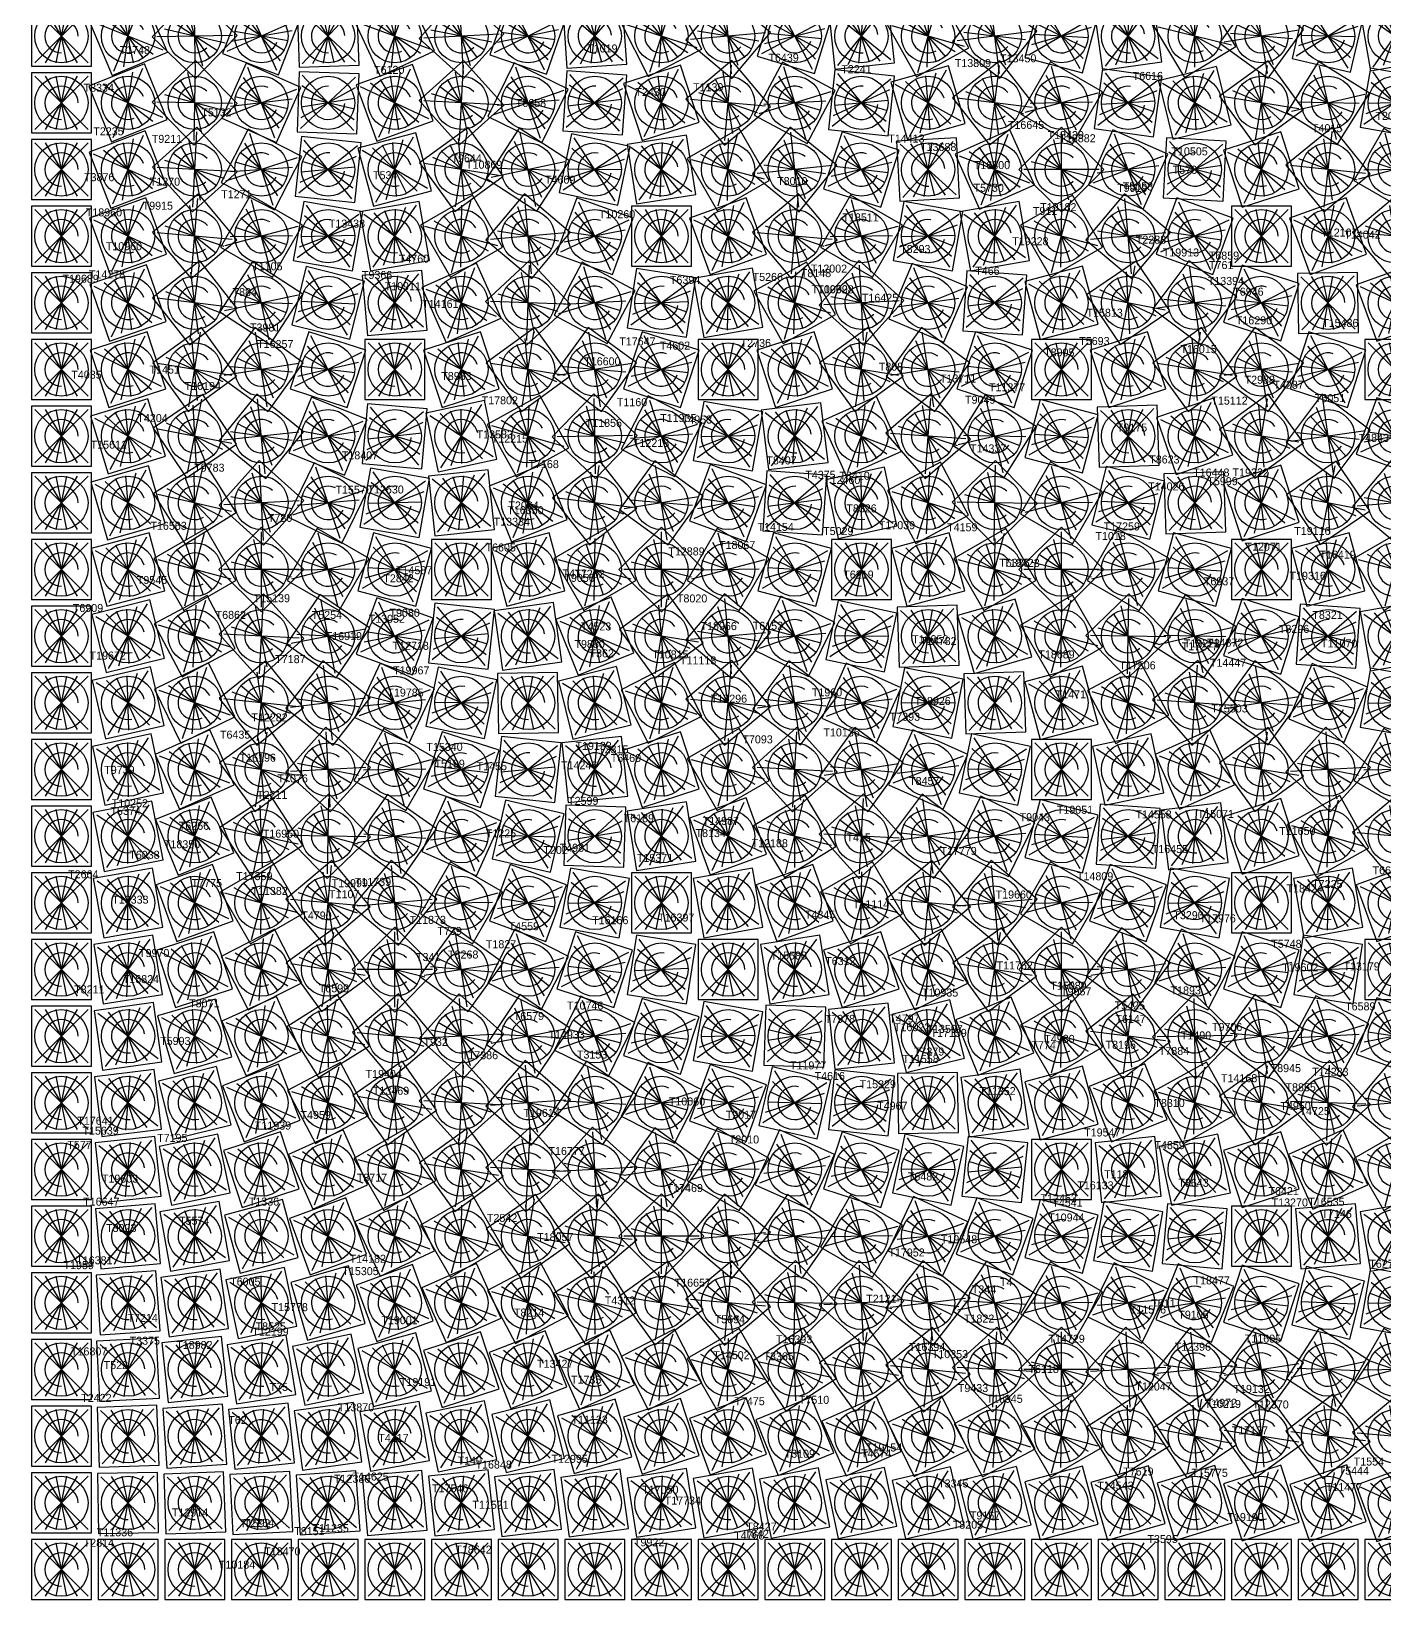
# Model space of a CAD drawing. Header units: metres. Extents: x -45 to 15052, y -45 to 15012.
# Drawn here: x -45 to 1985, y -45 to 2307 of the extents above; entities that cross this region are included whole.
import ezdxf

# ---------------------------------------------------------------- set-up
doc = ezdxf.new("R2010")
doc.units = ezdxf.units.M
for name, color, linetype in [('L0', 1, 'Continuous'), ('L1', 2, 'Continuous'), ('L10', 4, 'Continuous'), ('L11', 5, 'Continuous'), ('L2', 3, 'Continuous'), ('L3', 4, 'Continuous'), ('L4', 5, 'Continuous'), ('L5', 6, 'Continuous'), ('L6', 7, 'Continuous'), ('L7', 1, 'Continuous'), ('L8', 2, 'Continuous'), ('L9', 3, 'Continuous')]:
    doc.layers.add(name, color=color, linetype=linetype)

# ---------------------------------------------------------------- blocks, each defined once
blk = doc.blocks.new('CELL')
for p, q in [((-40, -40), (40, 40)), ((40, -40), (-40, 40)), ((-24, -40), (24, 40)), ((24, -40), (-24, 40)), ((-8, -40), (8, 40)), ((8, -40), (-8, 40))]:
    blk.add_line(p, q)
blk.add_lwpolyline([(-45, -45), (45, -45), (45, 45), (-45, 45)], close=True)
blk.add_circle((0, 0), 40)
blk.add_arc((0, 0), 25, 0, 270)

msp = doc.modelspace()

# ---------------------------------------------------------------- block references
at = {"layer": 'L0'}
for p, rotation in [((100, 2300), 23), ((1300, 2300), 29), ((200, 2200), 43.99999999999999), ((1400, 2200), 38), ((300, 2100), 63), ((1500, 2100), 45), ((400, 2000), 80), ((1600, 2000), 50), ((1700, 1900), 53), ((500, 1900), 5), ((1800, 1800), 54), ((600, 1800), 18), ((700, 1700), 29), ((1900, 1700), 53), ((800, 1600), 38), ((2000, 1600), 50), ((900, 1500), 45), ((1000, 1400), 50), ((1100, 1300), 53), ((1200, 1200), 54), ((100, 1100), 11), ((1300, 1100), 53), ((1400, 1000), 50), ((200, 1000), 20), ((300, 900), 27), ((1500, 900), 45), ((400, 800), 32), ((1600, 800), 38), ((500, 700), 35), ((1700, 700), 29), ((600, 600), 36), ((1800, 600), 18), ((700, 500), 35), ((1900, 500), 5), ((800, 400), 32), ((2000, 400), 80), ((900, 300), 27), ((1000, 200), 20), ((1100, 100), 11)]:
    msp.add_blockref('CELL', p, dxfattribs=dict(at, rotation=rotation))
for p in [(0, 1200), (0, 0), (1200, 0)]:
    msp.add_blockref('CELL', p, dxfattribs=at)
at = {"layer": 'L1'}
for p, rotation in [((200, 2300), 46), ((1400, 2300), 52.00000000000001), ((300, 2200), 66), ((1500, 2200), 59.99999999999999), ((400, 2100), 84), ((1600, 2100), 66), ((500, 2000), 10), ((1700, 2000), 70), ((600, 1900), 24), ((1800, 1900), 72), ((700, 1800), 36), ((1900, 1800), 72), ((800, 1700), 46), ((2000, 1700), 70), ((900, 1600), 54), ((1000, 1500), 59.99999999999999), ((1100, 1400), 64), ((1200, 1300), 66), ((100, 1200), 12), ((1300, 1200), 66), ((200, 1100), 22), ((1400, 1100), 64), ((300, 1000), 30), ((1500, 1000), 59.99999999999999), ((400, 900), 36), ((1600, 900), 54), ((500, 800), 40), ((1700, 800), 46), ((600, 700), 42), ((1800, 700), 36), ((700, 600), 42), ((1900, 600), 24), ((800, 500), 40), ((2000, 500), 10), ((900, 400), 36), ((1000, 300), 30), ((1100, 200), 22), ((1200, 100), 12)]:
    msp.add_blockref('CELL', p, dxfattribs=dict(at, rotation=rotation))
for p in [(0, 1300), (0, 100), (100, 0), (1300, 0)]:
    msp.add_blockref('CELL', p, dxfattribs=at)
at = {"layer": 'L10'}
for p, rotation in [((1100, 2300), 73), ((1200, 2200), 84), ((100, 2100), 21), ((1300, 2100), 3), ((200, 2000), 40), ((1400, 2000), 10), ((300, 1900), 57.00000000000001), ((1500, 1900), 15), ((400, 1800), 72), ((1600, 1800), 18), ((500, 1700), 85), ((1700, 1700), 19), ((600, 1600), 6), ((1800, 1600), 18), ((700, 1500), 15), ((1900, 1500), 15), ((800, 1400), 22), ((2000, 1400), 10), ((900, 1300), 27), ((1000, 1200), 30), ((1100, 1100), 31), ((1200, 1000), 30), ((100, 900), 9), ((1300, 900), 27), ((200, 800), 16), ((1400, 800), 22), ((300, 700), 21), ((1500, 700), 15), ((400, 600), 24), ((1600, 600), 6), ((500, 500), 25), ((1700, 500), 85), ((600, 400), 24), ((1800, 400), 72), ((700, 300), 21), ((1900, 300), 57.00000000000001), ((2000, 200), 40), ((800, 200), 16), ((900, 100), 9)]:
    msp.add_blockref('CELL', p, dxfattribs=dict(at, rotation=rotation))
for p in [(0, 2200), (0, 1000), (1000, 0)]:
    msp.add_blockref('CELL', p, dxfattribs=at)
at = {"layer": 'L11'}
for p in [(0, 2300), (500, 1800), (0, 1100), (1800, 500), (1100, 0)]:
    msp.add_blockref('CELL', p, dxfattribs=at)
for p, rotation in [((1200, 2300), 6), ((100, 2200), 22), ((1300, 2200), 16), ((200, 2100), 42), ((1400, 2100), 24), ((300, 2000), 59.99999999999999), ((1500, 2000), 30), ((400, 1900), 76), ((1600, 1900), 34), ((1700, 1800), 36), ((600, 1700), 12), ((1800, 1700), 36), ((700, 1600), 22), ((1900, 1600), 34), ((800, 1500), 30), ((2000, 1500), 30), ((900, 1400), 36), ((1000, 1300), 40), ((1100, 1200), 42), ((1200, 1100), 42), ((1300, 1000), 40), ((100, 1000), 10), ((200, 900), 18), ((1400, 900), 36), ((300, 800), 24), ((1500, 800), 30), ((400, 700), 28), ((1600, 700), 22), ((500, 600), 30), ((1700, 600), 12), ((600, 500), 30), ((700, 400), 28), ((1900, 400), 76), ((800, 300), 24), ((2000, 300), 59.99999999999999), ((900, 200), 18), ((1000, 100), 10)]:
    msp.add_blockref('CELL', p, dxfattribs=dict(at, rotation=rotation))
at = {"layer": 'L2'}
for p, rotation in [((300, 2300), 68.99999999999999), ((1500, 2300), 75.00000000000001), ((400, 2200), 87.99999999999999), ((1600, 2200), 82), ((500, 2100), 15), ((1700, 2100), 87), ((600, 2000), 30), ((700, 1900), 43.00000000000001), ((1900, 1900), 1), ((800, 1800), 54), ((900, 1700), 63), ((1000, 1600), 70), ((1100, 1500), 75.00000000000001), ((1200, 1400), 78), ((100, 1300), 13), ((1300, 1300), 79), ((200, 1200), 24), ((1400, 1200), 78), ((300, 1100), 33), ((1500, 1100), 75.00000000000001), ((400, 1000), 40), ((1600, 1000), 70), ((500, 900), 45), ((1700, 900), 63), ((600, 800), 48), ((1800, 800), 54), ((700, 700), 49), ((1900, 700), 43.00000000000001), ((800, 600), 48), ((2000, 600), 30), ((900, 500), 45), ((1000, 400), 40), ((1100, 300), 33), ((1200, 200), 24), ((100, 100), 1), ((1300, 100), 13)]:
    msp.add_blockref('CELL', p, dxfattribs=dict(at, rotation=rotation))
for p in [(1800, 2000), (2000, 1800), (0, 1400), (0, 200), (200, 0), (1400, 0)]:
    msp.add_blockref('CELL', p, dxfattribs=at)
at = {"layer": 'L3'}
for p, rotation in [((400, 2300), 2), ((1600, 2300), 8), ((500, 2200), 20), ((1700, 2200), 14), ((600, 2100), 36), ((1800, 2100), 18), ((700, 2000), 50), ((1900, 2000), 20), ((800, 1900), 62), ((2000, 1900), 20), ((900, 1800), 72), ((1000, 1700), 80), ((1100, 1600), 86.00000000000001), ((100, 1400), 14), ((1300, 1400), 2), ((200, 1300), 26), ((1400, 1300), 2), ((300, 1200), 36), ((400, 1100), 43.99999999999999), ((1600, 1100), 86.00000000000001), ((500, 1000), 50), ((1700, 1000), 80), ((600, 900), 54), ((1800, 900), 72), ((700, 800), 56), ((1900, 800), 62), ((800, 700), 56), ((2000, 700), 50), ((900, 600), 54), ((1000, 500), 50), ((1100, 400), 43.99999999999999), ((1200, 300), 36), ((1300, 200), 26), ((100, 200), 2), ((200, 100), 2), ((1400, 100), 14)]:
    msp.add_blockref('CELL', p, dxfattribs=dict(at, rotation=rotation))
for p in [(0, 1500), (1200, 1500), (1500, 1200), (0, 300), (300, 0), (1500, 0)]:
    msp.add_blockref('CELL', p, dxfattribs=at)
at = {"layer": 'L4'}
for p, rotation in [((500, 2300), 25), ((1700, 2300), 31), ((600, 2200), 42), ((1800, 2200), 36), ((700, 2100), 57.00000000000001), ((1900, 2100), 39), ((800, 2000), 70), ((2000, 2000), 40), ((900, 1900), 81), ((1100, 1700), 7), ((1200, 1600), 12), ((100, 1500), 15), ((1300, 1500), 15), ((200, 1400), 28), ((1400, 1400), 16), ((300, 1300), 39), ((1500, 1300), 15), ((400, 1200), 48), ((1600, 1200), 12), ((500, 1100), 55), ((1700, 1100), 7), ((600, 1000), 59.99999999999999), ((700, 900), 63), ((1900, 900), 81), ((800, 800), 64), ((2000, 800), 70), ((900, 700), 63), ((1000, 600), 59.99999999999999), ((1100, 500), 55), ((1200, 400), 48), ((1300, 300), 39), ((100, 300), 3), ((1400, 200), 28), ((200, 200), 4), ((300, 100), 3), ((1500, 100), 15)]:
    msp.add_blockref('CELL', p, dxfattribs=dict(at, rotation=rotation))
for p in [(1000, 1800), (0, 1600), (1800, 1000), (0, 400), (400, 0), (1600, 0)]:
    msp.add_blockref('CELL', p, dxfattribs=at)
at = {"layer": 'L5'}
for p, rotation in [((600, 2300), 48), ((1800, 2300), 54), ((700, 2200), 64), ((1900, 2200), 58), ((800, 2100), 78), ((2000, 2100), 59.99999999999999), ((1000, 1900), 10), ((1100, 1800), 18), ((1200, 1700), 24), ((100, 1600), 16), ((1300, 1600), 28), ((200, 1500), 30), ((1400, 1500), 30), ((300, 1400), 42), ((1500, 1400), 30), ((400, 1300), 52.00000000000001), ((1600, 1300), 28), ((500, 1200), 59.99999999999999), ((1700, 1200), 24), ((600, 1100), 66), ((1800, 1100), 18), ((700, 1000), 70), ((1900, 1000), 10), ((800, 900), 72), ((900, 800), 72), ((1000, 700), 70), ((1100, 600), 66), ((1200, 500), 59.99999999999999), ((100, 400), 4), ((1300, 400), 52.00000000000001), ((1400, 300), 42), ((200, 300), 6), ((1500, 200), 30), ((300, 200), 6), ((400, 100), 4), ((1600, 100), 16)]:
    msp.add_blockref('CELL', p, dxfattribs=dict(at, rotation=rotation))
for p in [(900, 2000), (0, 1700), (2000, 900), (0, 500), (500, 0), (1700, 0)]:
    msp.add_blockref('CELL', p, dxfattribs=at)
at = {"layer": 'L6'}
for p, rotation in [((700, 2300), 71), ((1900, 2300), 77.00000000000001), ((800, 2200), 86.00000000000001), ((2000, 2200), 80), ((900, 2100), 9), ((1000, 2000), 20), ((1100, 1900), 29), ((1200, 1800), 36), ((100, 1700), 17), ((1300, 1700), 41), ((200, 1600), 32), ((1400, 1600), 43.99999999999999), ((300, 1500), 45), ((1500, 1500), 45), ((400, 1400), 56), ((1600, 1400), 43.99999999999999), ((500, 1300), 65), ((1700, 1300), 41), ((600, 1200), 72), ((1800, 1200), 36), ((700, 1100), 77.00000000000001), ((1900, 1100), 29), ((800, 1000), 80), ((2000, 1000), 20), ((900, 900), 81), ((1000, 800), 80), ((1100, 700), 77.00000000000001), ((1200, 600), 72), ((100, 500), 5), ((1300, 500), 65), ((200, 400), 8), ((1400, 400), 56), ((1500, 300), 45), ((300, 300), 9), ((1600, 200), 32), ((400, 200), 8), ((500, 100), 5), ((1700, 100), 17)]:
    msp.add_blockref('CELL', p, dxfattribs=dict(at, rotation=rotation))
for p in [(0, 1800), (0, 600), (600, 0), (1800, 0)]:
    msp.add_blockref('CELL', p, dxfattribs=at)
at = {"layer": 'L7'}
for p, rotation in [((800, 2300), 4), ((2000, 2300), 10), ((900, 2200), 18), ((1000, 2100), 30), ((1100, 2000), 40), ((1200, 1900), 48), ((1300, 1800), 54), ((100, 1800), 18), ((200, 1700), 34), ((1400, 1700), 58), ((300, 1600), 48), ((1500, 1600), 59.99999999999999), ((400, 1500), 59.99999999999999), ((1600, 1500), 59.99999999999999), ((1700, 1400), 58), ((500, 1400), 70), ((600, 1300), 78), ((1800, 1300), 54), ((700, 1200), 84), ((1900, 1200), 48), ((2000, 1100), 40), ((800, 1100), 87.99999999999999), ((1100, 800), 87.99999999999999), ((1200, 700), 84), ((100, 600), 6), ((1300, 600), 78), ((200, 500), 10), ((1400, 500), 70), ((300, 400), 12), ((1500, 400), 59.99999999999999), ((400, 300), 12), ((1600, 300), 48), ((1700, 200), 34), ((500, 200), 10), ((600, 100), 6), ((1800, 100), 18)]:
    msp.add_blockref('CELL', p, dxfattribs=dict(at, rotation=rotation))
for p in [(0, 1900), (900, 1000), (1000, 900), (0, 700), (700, 0), (1900, 0)]:
    msp.add_blockref('CELL', p, dxfattribs=at)
at = {"layer": 'L8'}
for p, rotation in [((900, 2300), 27), ((1000, 2200), 40), ((1100, 2100), 51), ((1200, 2000), 59.99999999999999), ((100, 1900), 19), ((1300, 1900), 67.00000000000001), ((200, 1800), 36), ((1400, 1800), 72), ((300, 1700), 51), ((1500, 1700), 75.00000000000001), ((400, 1600), 64), ((1600, 1600), 76), ((500, 1500), 75.00000000000001), ((1700, 1500), 75.00000000000001), ((600, 1400), 84), ((1800, 1400), 72), ((700, 1300), 1), ((1900, 1300), 67.00000000000001), ((800, 1200), 6), ((2000, 1200), 59.99999999999999), ((900, 1100), 9), ((1000, 1000), 10), ((1100, 900), 9), ((1200, 800), 6), ((100, 700), 7), ((1300, 700), 1), ((200, 600), 12), ((1400, 600), 84), ((300, 500), 15), ((1500, 500), 75.00000000000001), ((400, 400), 16), ((1600, 400), 64), ((500, 300), 15), ((1700, 300), 51), ((1800, 200), 36), ((600, 200), 12), ((700, 100), 7), ((1900, 100), 19)]:
    msp.add_blockref('CELL', p, dxfattribs=dict(at, rotation=rotation))
for p in [(0, 2000), (0, 800), (800, 0), (2000, 0)]:
    msp.add_blockref('CELL', p, dxfattribs=at)
at = {"layer": 'L9'}
for p, rotation in [((1000, 2300), 50), ((1100, 2200), 62), ((1200, 2100), 72), ((100, 2000), 20), ((1300, 2000), 80), ((200, 1900), 38), ((1400, 1900), 86.00000000000001), ((300, 1800), 54), ((400, 1700), 68), ((1600, 1700), 2), ((500, 1600), 80), ((1700, 1600), 2), ((700, 1400), 8), ((1900, 1400), 86.00000000000001), ((800, 1300), 14), ((2000, 1300), 80), ((900, 1200), 18), ((1000, 1100), 20), ((1100, 1000), 20), ((1200, 900), 18), ((100, 800), 8), ((1300, 800), 14), ((200, 700), 14), ((1400, 700), 8), ((300, 600), 18), ((400, 500), 20), ((1600, 500), 80), ((500, 400), 20), ((1700, 400), 68), ((600, 300), 18), ((1800, 300), 54), ((1900, 200), 38), ((700, 200), 14), ((800, 100), 8), ((2000, 100), 20)]:
    msp.add_blockref('CELL', p, dxfattribs=dict(at, rotation=rotation))
for p in [(0, 2100), (1500, 1800), (600, 1500), (1800, 1500), (0, 900), (1500, 600), (900, 0)]:
    msp.add_blockref('CELL', p, dxfattribs=at)

# ---------------------------------------------------------------- texts
at = {"layer": 'L3'}
for s, p in [('T1748', (87.4, 2273.2)), ('T1019', (788.7, 2275.6)), ('T6439', (1060.5, 2261.8)), ('T13809', (1340, 2253.7)), ('T13450', (1408, 2260.8)), ('T6120', (469, 2243.5)), ('T2241', (1169.8, 2244.5)), ('T6616', (1606.9, 2234.4)), ('T8334', (33.3, 2216.7)), ('T2430', (861, 2210.3)), ('T1139', (947.5, 2217.5)), ('T5132', (209.9, 2179.7)), ('T6658', (681.5, 2193.8)), ('T16645', (1419.7, 2160.9)), ('T4015', (1875.8, 2156)), ('T2099', (1971, 2174.5)), ('T2235', (47.9, 2151.3)), ('T9211', (135.6, 2140)), ('T14413', (1240.3, 2140.5)), ('T18439', (1479.3, 2145.7)), ('T18882', (1496.9, 2140.9)), ('T9644', (585.1, 2110.7)), ('T13688', (1288, 2127.8)), ('T10505', (1665, 2121.2)), ('T3876', (34, 2082.5)), ('T534', (467.5, 2085.5)), ('T10869', (607, 2101.2)), ('T16800', (1368.6, 2100.6)), ('T578', (1666.9, 2093.6)), ('T1270', (132.6, 2075.8)), ('T4609', (725.5, 2078.8)), ('T8010', (1073.6, 2076.6)), ('T5730', (1368.2, 2066.6)), ('T9919', (1583.5, 2066.4)), ('T5058', (1592, 2068.6)), ('T9915', (121.9, 2039.7)), ('T1271', (239.7, 2056.9)), ('T19182', (1468.1, 2037.6)), ('T18960', (36.6, 2029.7)), ('T13438', (401.1, 2012.9)), ('T10260', (806.3, 2027)), ('T18511', (1171.5, 2022.1)), ('T911', (1457.2, 2031.8)), ('T2288', (1611.6, 1988.8)), ('T12107', (1889.7, 1999.5)), ('T14042', (1924.3, 1996.3)), ('T10960', (66.6, 1979)), ('T8293', (1258.1, 1974.8)), ('T19228', (1426.2, 1986.5)), ('T19913', (1652, 1969.6)), ('T6859', (1721, 1964.9)), ('T1105', (286.2, 1948.8)), ('T4760', (506.1, 1960.3)), ('T12002', (1124.1, 1945.4)), ('T466', (1370.7, 1942.1)), ('T761', (1721.4, 1950.7)), ('T19689', (1.7, 1930.2)), ('T14278', (41.3, 1936.6)), ('T9366', (450.8, 1935.8)), ('T10911', (484.9, 1919)), ('T6394', (912.7, 1928.4)), ('T5266', (1036.8, 1932.9)), ('T8148', (1109.1, 1938.6)), ('T13394', (1719.5, 1926.9)), ('T884', (256.7, 1910.2)), ('T10962', (1125, 1914.5)), ('T10098', (1134, 1914.2)), ('T16425', (1200.7, 1901.6)), ('T6946', (1757.7, 1910.8)), ('T14161', (541.3, 1892.5)), ('T15813', (1537.6, 1879.2)), ('T3981', (282.9, 1857.1)), ('T16290', (1761.6, 1867.8)), ('T15486', (1891.1, 1863.9)), ('T16257', (293.6, 1832.3)), ('T17647', (836.8, 1836.2)), ('T4602', (897.6, 1829.9)), ('T2736', (1018.9, 1833.9)), ('T5693', (1526.7, 1836.8)), ('T16015', (1678.5, 1824.6)), ('T16600', (784.3, 1806.3)), ('T8905', (1474, 1819.7)), ('T4035', (14.9, 1786.3)), ('T1451', (132.3, 1793.9)), ('T8983', (569.8, 1784.3)), ('T808', (1226.1, 1798.3)), ('T13711', (1317.8, 1780.5)), ('T2988', (1774.7, 1778.7)), ('T10194', (185, 1769.3)), ('T11377', (1391.3, 1767.3)), ('T4287', (1818, 1771.1)), ('T17802', (630.4, 1747.8)), ('T1160', (833.2, 1745)), ('T9049', (1355.4, 1748.7)), ('T15112', (1724.9, 1747.4)), ('T6051', (1880.1, 1751.1)), ('T4204', (114, 1721.2)), ('T11856', (786.4, 1714)), ('T11935', (898.1, 1721.3)), ('T4953', (930.6, 1719)), ('T9175', (1583.1, 1707)), ('T13583', (622.8, 1696.7)), ('T12215', (645.5, 1690.4)), ('T12218', (857.3, 1683.9)), ('T4843', (1945.8, 1691.5)), ('T15611', (43.9, 1681.3)), ('T18407', (420.7, 1665.3)), ('T14337', (1362.9, 1675.7)), ('T8623', (1631.7, 1659.1)), ('T9783', (199.2, 1646.8)), ('T7168', (700.6, 1652.1)), ('T8407', (1057.4, 1657.7)), ('T4375', (1115.8, 1636.1)), ('T8410', (1167, 1634.7)), ('T16448', (1697.6, 1639.5)), ('T19322', (1756.6, 1639.6)), ('T15570', (411.1, 1613.8)), ('T12630', (459.1, 1614.1)), ('T12460', (1143.9, 1628.4)), ('T14026', (1630.1, 1618.7)), ('T5999', (1718.9, 1626.5)), ('T2064', (670.5, 1590.1)), ('T780', (309.8, 1571.5)), ('T13334', (648.5, 1565.8)), ('T16350', (668.9, 1583)), ('T8326', (1177.4, 1585.7)), ('T16563', (133.6, 1559.6)), ('T14154', (1044.2, 1558)), ('T5029', (1142.6, 1551.7)), ('T17039', (1226.1, 1560.5)), ('T4159', (1328.6, 1557.4)), ('T1018', (1551, 1544.3)), ('T17259', (1563.3, 1558.7)), ('T19116', (1849.2, 1551.9)), ('T6605', (636.2, 1527.1)), ('T12889', (910.4, 1521.2)), ('T18067', (986.4, 1530.9)), ('T12071', (1776.1, 1528.3)), ('T6325', (1406.7, 1504.2)), ('T18423', (1413, 1503.8)), ('T16419', (1887, 1516.4)), ('T9545', (113.2, 1478.3)), ('T2842', (482.9, 1480.9)), ('T14587', (501.9, 1493)), ('T411', (751.6, 1488.3)), ('T9056', (754.4, 1481.5)), ('T7282', (769.3, 1487.8)), ('T6219', (1172.8, 1486.5)), ('T6937', (1713.7, 1476.4)), ('T19316', (1842.2, 1484.7)), ('T15139', (288.5, 1451)), ('T8020', (923.3, 1450.7)), ('T6909', (17.2, 1436.3)), ('T6862', (231.4, 1426)), ('T5254', (375.5, 1425.9)), ('T9080', (492.1, 1429.2)), ('T8321', (1876.4, 1425.9)), ('T13052', (460.9, 1420.2)), ('T4523', (779.3, 1408.7)), ('T18966', (958.7, 1409.2)), ('T6152', (1037, 1409.7)), ('T8296', (1826.2, 1405)), ('T16919', (396.5, 1394.2)), ('T12718', (496.7, 1379.6)), ('T9880', (769.6, 1382.4)), ('T10852', (1276, 1389.5)), ('T14782', (1288.3, 1386.8)), ('T17277', (1680.4, 1378.8)), ('T13223', (1683.5, 1383.1)), ('T14872', (1718.4, 1384.4)), ('T11070', (1889.4, 1383.1)), ('T19672', (42.3, 1365)), ('T7187', (320.8, 1359.6)), ('T362', (792.2, 1368.3)), ('T10815', (886.3, 1366.7)), ('T11118', (927.9, 1357.7)), ('T18689', (1465.4, 1366.7)), ('T14447', (1722.7, 1354.2)), ('T19967', (497.6, 1342.8)), ('T17506', (1586.9, 1350.4)), ('T19785', (489, 1309.5)), ('T1960', (1125.7, 1309.8)), ('T1471', (1491.4, 1306.8)), ('T18296', (974.1, 1300.4)), ('T18926', (1279.5, 1296.9)), ('T15503', (1724.9, 1285.7)), ('T12282', (285, 1272.2)), ('T7393', (1242.4, 1273.2)), ('T6435', (237.9, 1246.4)), ('T7093', (1021.5, 1239.3)), ('T10136', (1143, 1249.7)), ('T16196', (267.4, 1211.8)), ('T15340', (547.5, 1228)), ('T19133', (771.1, 1229.5)), ('T2315', (805, 1224.4)), ('T6460', (824, 1211.4)), ('T9739', (64.3, 1193.6)), ('T5199', (559.6, 1202.9)), ('T1455', (622.9, 1199)), ('T14246', (749.4, 1200.4)), ('T7076', (324.2, 1180.7)), ('T8457', (1271.5, 1176.9)), ('T10252', (75.5, 1143.5)), ('T2211', (293.5, 1156)), ('T2599', (760, 1147.1)), ('T5374', (73.6, 1132)), ('T6189', (843.4, 1121)), ('T14987', (961.9, 1117)), ('T9043', (1437.3, 1122.6)), ('T19051', (1493.1, 1133.7)), ('T14558', (1611, 1126.7)), ('T15071', (1704.4, 1127.6)), ('T6266', (176.1, 1109.7)), ('T16950', (302.1, 1097.9)), ('T1225', (636.6, 1098.3)), ('T8134', (951.2, 1098.7)), ('T11650', (1826.6, 1101.9)), ('T18350', (153.8, 1082)), ('T202', (723, 1073.3)), ('T4981', (747.4, 1076.7)), ('T12188', (1035.3, 1083.6)), ('T415', (1177.5, 1092.2)), ('T17779', (1318.5, 1071.9)), ('T16455', (1635.5, 1074.8)), ('T6038', (101.9, 1066.2)), ('T15371', (863.2, 1061.5)), ('T2664', (10.1, 1036.9)), ('T7775', (195.5, 1023.9)), ('T17359', (262.2, 1034.2)), ('T19999', (405.4, 1023.6)), ('T11739', (440.2, 1025.6)), ('T14809', (1523.3, 1034)), ('T6627', (1966.7, 1042.8)), ('T11382', (285.1, 1012)), ('T1107', (401.5, 1007.1)), ('T19660', (1401.3, 1006.6)), ('T18424', (1837.6, 1015.7)), ('T7225', (1876.1, 1022.4)), ('T18333', (76.3, 998.9)), ('T4345', (1115.3, 976.6)), ('T11114', (1187.1, 992)), ('T4790', (359.9, 975.2)), ('T11873', (522.4, 968.6)), ('T4559', (670.9, 959)), ('T16166', (796.1, 968.1)), ('T16397', (895, 972.1)), ('T3290', (1667.9, 975.6)), ('T17976', (1707.2, 970.8)), ('T739', (564, 952)), ('T1827', (636.7, 932.1)), ('T5748', (1814.7, 932.7)), ('T9970', (116.5, 918.8)), ('T341', (532, 912.8)), ('T8268', (580, 916.6)), ('T15580', (1063.8, 915.1)), ('T6312', (1145.7, 906.7)), ('T11762', (1402.7, 900.2)), ('T19602', (1831, 897.3)), ('T13179', (1923, 898.8)), ('T8211', (19.2, 864.2)), ('T16824', (92.1, 879.7)), ('T6599', (386.1, 865.9)), ('T10935', (1290.8, 859.5)), ('T15089', (1483.4, 869.7)), ('T9057', (1499.4, 861.3)), ('T1893', (1663.7, 862.8)), ('T8071', (191.6, 843.4)), ('T10746', (758.5, 840)), ('T5425', (1579.9, 840.2)), ('T6589', (1925.5, 838.8)), ('T6579', (678.5, 824.3)), ('T7978', (1145, 820.1)), ('T4797', (1241.8, 820.5)), ('T6147', (1581, 820.1)), ('T14933', (730.6, 796.5)), ('T16022', (1248.8, 807.6)), ('T13597', (1297.6, 805.1)), ('T17159', (1303.6, 799.1)), ('T4980', (1474.3, 790.1)), ('T1490', (1679.1, 795.3)), ('T9706', (1725.8, 808)), ('T5993', (148.2, 787)), ('T932', (543.1, 785.6)), ('T17386', (600.6, 765.6)), ('T3153', (773.3, 766.6)), ('T7379', (1278.7, 771)), ('T7747', (1454.9, 780.5)), ('T8196', (1566.2, 781.2)), ('T7884', (1646.1, 772)), ('T11977', (1092.9, 750.3)), ('T11558', (1261.5, 760.1)), ('T8945', (1813.8, 746.2)), ('T14283', (1876.2, 740.7)), ('T19404', (456.3, 737.5)), ('T4616', (1129.8, 734.4)), ('T15329', (1197.3, 722)), ('T14168', (1739.4, 731.1)), ('T8855', (1836.1, 717.5)), ('T13469', (467.2, 712.3)), ('T10060', (911.1, 696.2)), ('T11352', (1376.9, 711.7)), ('T8310', (1639.4, 693.9)), ('T4959', (358.6, 675.9)), ('T19614', (693.1, 679)), ('T9017', (996.5, 676.3)), ('T4967', (1223.6, 689.8)), ('T4950', (1828.4, 689.4)), ('T4725', (1857.1, 681.7)), ('T17641', (23.9, 667.2)), ('T15639', (31.6, 652.4)), ('T11939', (290.2, 660)), ('T19547', (1534.1, 649.7)), ('T577', (8.9, 631)), ('T7195', (143.7, 641.5)), ('T2010', (1001, 639.2)), ('T4859', (1639.6, 630.7)), ('T16777', (730.6, 621.9)), ('T19603', (60.8, 580.5)), ('T3717', (443.1, 581.9)), ('T6482', (1269.6, 583.7)), ('T118', (1564.1, 587.1)), ('T17469', (907.8, 566.3)), ('T16133', (1523.8, 570.4)), ('T3643', (1675.4, 574.2)), ('T6421', (1810.5, 561.7)), ('T16647', (32.7, 545.9)), ('T1336', (281.1, 546)), ('T12463', (1468.7, 551.1)), ('T4541', (1486.3, 544.5)), ('T13270', (1815.3, 544.7)), ('T16535', (1870.3, 545.8)), ('T3023', (67.1, 506.4)), ('T5574', (176.6, 517.2)), ('T2542', (638.3, 521.5)), ('T10944', (1480.2, 522.2)), ('T7146', (1890.1, 527.5)), ('T18057', (713.6, 492.9)), ('T19548', (1319.2, 489.5)), ('T14182', (432.4, 460.3)), ('T17952', (1240.5, 469.7)), ('T1959', (3.3, 450.7)), ('T16381', (22.3, 458)), ('T15305', (421.5, 441.7)), ('T6274', (1961.7, 452.8)), ('T6005', (253.1, 425.9)), ('T16657', (919.9, 424.4)), ('T344', (1365.6, 414.3)), ('T4', (1407.9, 425.2)), ('T18477', (1698.2, 427.8)), ('T4312', (815, 397.7)), ('T2121', (1207.1, 400.3)), ('T611', (1634.6, 393.4)), ('T7214', (99.1, 371.5)), ('T15778', (315.3, 387.7)), ('T19001', (480, 368.1)), ('T8214', (678.8, 379.6)), ('T5694', (979.9, 369.5)), ('T1822', (1353.8, 370.6)), ('T11576', (1602.5, 384.1)), ('T9105', (1675.3, 376.4)), ('T12199', (286.5, 351.1)), ('T8525', (291.4, 358.8)), ('T16807', (14.4, 321.3)), ('T3375', (102.4, 337.3)), ('T18982', (172.3, 330.9)), ('T16393', (1071.8, 339.5)), ('T16394', (1271.4, 328)), ('T10353', (1305.5, 317.2)), ('T14729', (1480.6, 340.3)), ('T12396', (1669.9, 328.3)), ('T11605', (1775, 340.5)), ('T522', (63.5, 300.8)), ('T13427', (713.5, 302.8)), ('T14502', (977.9, 315.6)), ('T3365', (1053.1, 314)), ('T6118', (1450.6, 295)), ('T19191', (507.7, 275.4)), ('T1735', (764.4, 278.9)), ('T2422', (29.8, 251.6)), ('T75', (312.3, 268)), ('T7510', (1106.2, 248.7)), ('T9433', (1344.6, 266.3)), ('T16945', (1387.5, 250.2)), ('T12047', (1610.9, 268.7)), ('T19132', (1758.1, 265.1)), ('T13870', (414.7, 237.5)), ('T7475', (1009.5, 246.6)), ('T10219', (1714.8, 242.5)), ('T4972', (1717.8, 244.2)), ('T12370', (1786.5, 241.7)), ('T62', (250.4, 218.4)), ('T11123', (765.1, 218.9)), ('T17137', (1755.4, 202.7)), ('T4117', (475.4, 191.6)), ('T19154', (1206.8, 177.2)), ('T140', (594.3, 157.6)), ('T12995', (735.2, 160.2)), ('T3109', (1084.8, 167.8)), ('T4574', (1199.4, 168.4)), ('T1554', (1938.4, 156.1)), ('T12380', (408.9, 130.3)), ('T14625', (436.6, 133.6)), ('T16848', (621.2, 151.6)), ('T7619', (1592.7, 141.1)), ('T15775', (1695.1, 139.2)), ('T5444', (1915.8, 142.4)), ('T17546', (556, 115.9)), ('T17050', (871.2, 113.9)), ('T3345', (1315, 123.3)), ('T14543', (1553.8, 120)), ('T11477', (1896.5, 117.7)), ('T11521', (616.5, 91.3)), ('T17734', (904.9, 97.6)), ('T12914', (165.8, 79.7)), ('T1592', (268, 63.4)), ('T2254', (273.6, 64)), ('T8427', (1027.3, 58.6)), ('T8205', (1337, 61.4)), ('T9167', (1362.7, 75.2)), ('T19190', (1749, 72.8)), ('T11336', (53.2, 50)), ('T8151', (349.3, 51.7)), ('T11235', (376.8, 56.2)), ('T9922', (858.8, 34.9)), ('T4768', (1009.1, 45.2)), ('T842', (1024.6, 47.6)), ('T3595', (1629, 39.9)), ('T2814', (33.5, 34.3)), ('T18470', (304.2, 21.4)), ('T18642', (590.9, 24.1)), ('T10184', (236.3, 1.5))]:
    msp.add_text(s, height=12, dxfattribs=at).set_placement(p)

doc.saveas('drawing.dxf')
